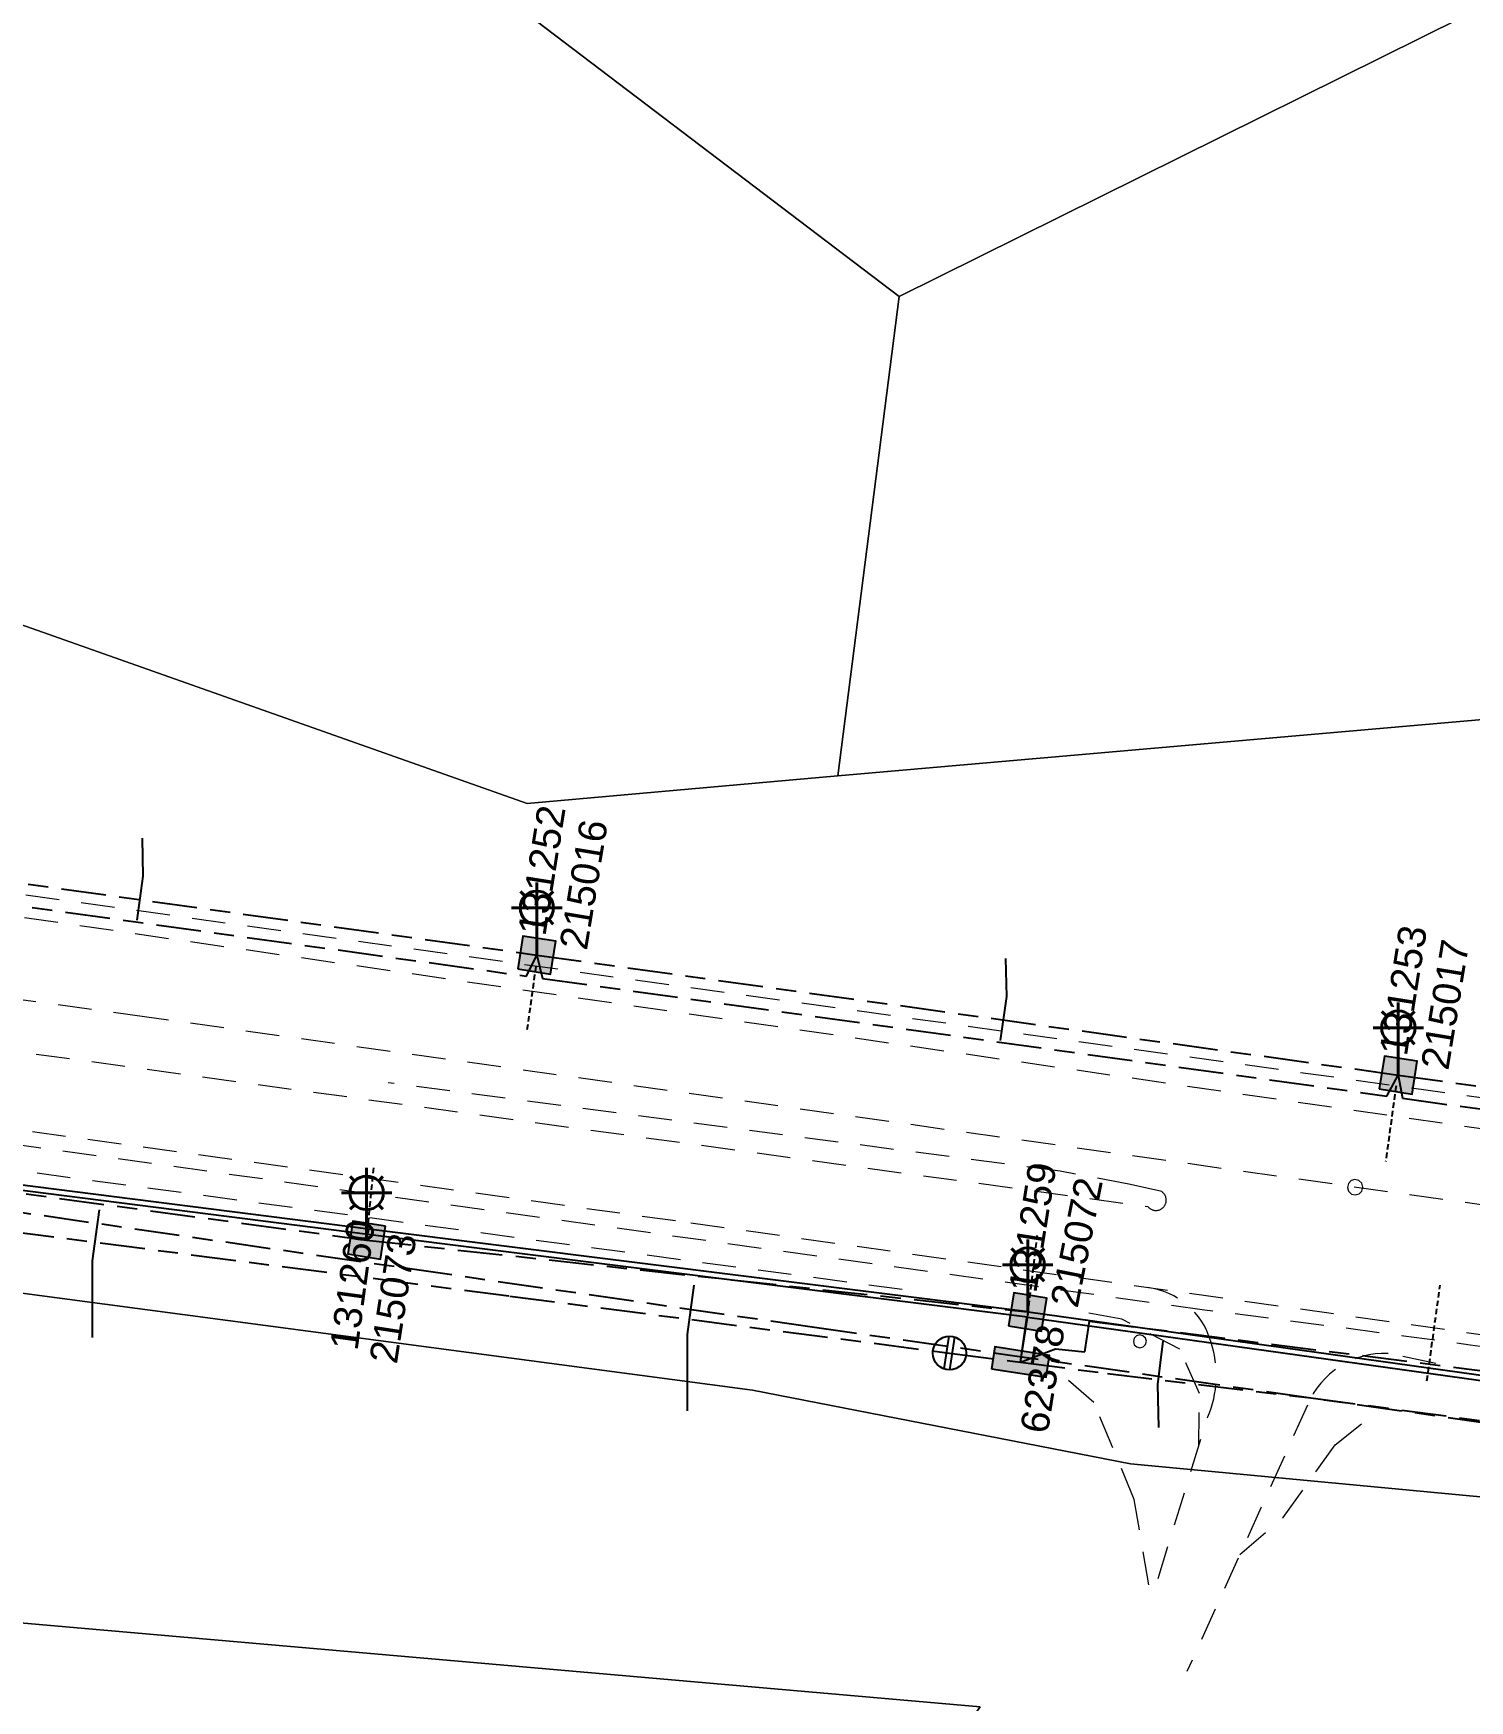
# Model space of a CAD drawing. Header units: metres. Extents: x 275581 to 277562, y 6265937 to 6267965.
# Drawn here: x 276640.5 to 276768.9, y 6267148.6 to 6267297.6 of the extents above; entities that cross this region are included whole.
import ezdxf
from ezdxf.enums import TextEntityAlignment as Align

# ---------------------------------------------------------------- set-up
doc = ezdxf.new("R2010")
doc.units = ezdxf.units.M
for name, pattern in [('Cable Exist UG', [8.2, 4, -1.2, 1.8, -1.2]), ('Dash', [5, 3, -2]), ('DASHED', [0.75, 0.5, -0.25])]:
    doc.linetypes.add(name, pattern=pattern)
doc.layers.get('0').update_dxf_attribs({"color": 6})
for name, color, linetype, lineweight in [('Cadastre Developer_SP_EXT', 9, 'Continuous', 5), ('Cadastre Land Parcels_SP_EXT', 9, 'Continuous', 5), ('Cadastre Roads_SP_EXT', 9, 'Continuous', 5)]:
    doc.layers.add(name, color=color, linetype=linetype, lineweight=lineweight)
for name, color, linetype in [('Duct_SP_EXT', 7, 'Continuous'), ('Equip_LV_EXT', 7, 'Continuous'), ('Equip_SP_SL_EXT', 7, 'Continuous'), ('Mains_HV_EXT', 7, 'Continuous'), ('Mains_LV_EXT', 7, 'Continuous'), ('Mains_LV_SL_EXT', 7, 'Continuous'), ('SupportsUG_SP_LV_EXT', 7, 'Continuous'), ('SupportsUG_SP_LV_SL_EXT', 7, 'Continuous'), ('Trench_SP_EXT', 7, 'Continuous')]:
    doc.layers.add(name, color=color, linetype=linetype)
doc.layers.add('UNKNOWN_FEATURES', color=1, linetype='DASHED', plot=False)
doc.styles.add('COLUMN_LABEL', font='arial.ttf')
doc.styles.add('iecARIAL', font='arial.ttf', dxfattribs={"height": 2})
doc.styles.add('POLE_LABEL', font='arial.ttf')
doc.styles.get("Standard").update_dxf_attribs({"font": 'arial.ttf'})

# ---------------------------------------------------------------- blocks, each defined once
blk = doc.blocks.new('COLUMN_EXT')
blk.add_hatch(color=256).paths.add_polyline_path([(-1.49, 1.48), (-1.49, -1.49), (1.48, -1.49), (1.48, 1.48)])
blk.add_lwpolyline([(-1.49, -1.49), (1.48, -1.49), (1.48, 1.48), (-1.49, 1.48)], close=True)
for tag, height, style, flags, p in [('ASSET_NUM', 2.5, 'COLUMN_LABEL', 8, (2, 2)), ('STRUCTURE_PLANT_NUMBER', 0.2, 'POLE_LABEL', 9, (1.81, 0.03)), ('STREET_CODE', 0.2, 'COLUMN_LABEL', 9, (1.81, -0.2))]:
    blk.add_attdef(tag, text='', height=height, dxfattribs=dict(style=style, flags=flags)).set_placement(p, align=Align.MIDDLE_LEFT)
at = {"flags": 9}
for tag, p in [('COLUMN_TYPE', (1.81, -0.4)), ('OWNED_BY', (1.81, -0.6)), ('STATE', (1.81, -0.8)), ('USAGE', (1.81, -1)), ('LEGEND', (1.81, -1.2)), ('LOCATION', (1.81, -1.4)), ('STREETNAME', (1.81, -1.6)), ('SUBURB', (1.81, -1.8)), ('NOTES', (1.81, -2))]:
    blk.add_attdef(tag, text='', height=0.2, dxfattribs=at).set_placement(p, align=Align.MIDDLE_LEFT)
at = {"flags": 1}
blk.add_attdef('Z', (1.81, -2.35), '', height=0.2, dxfattribs=at)
blk = doc.blocks.new('PILLAR_EXT')
blk.add_hatch(color=256).paths.add_polyline_path([(-2.475, 0.99), (-2.475, -0.99), (2.475, -0.99), (2.475, 0.99)])
blk.add_lwpolyline([(-2.475, -0.99), (2.475, -0.99), (2.475, 0.99), (-2.475, 0.99)], close=True)
at = {"style": 'iecARIAL', "flags": 8}
blk.add_attdef('ASSET_NUM', (1.5, 3.5), '', height=2.5, dxfattribs=at)
for tag, p, flags in [('OWNED_BY', (0, -0.2), 9), ('STATE', (0, -0.4), 9), ('SUPPORT_TYPE', (0, -0.6), 9), ('USAGE', (0, -0.8), 9), ('LEGEND', (0, -1), 9), ('LOCATION', (0, -1.2), 9), ('NOTES', (0, -1.4), 9), ('PARENT', (0, -1.6), 9), ('STREETNAME', (0, -1.8), 9), ('SUBURB', (0, -2), 1)]:
    blk.add_attdef(tag, p, '', height=0.2, dxfattribs=dict(flags=flags))
blk = doc.blocks.new('SL_LANTERN_EXT')
at = {"lineweight": 40}
for p, q in [((0, 1.97), (0, 6.47)), ((-1.46, 5.68), (-1.06, 5.28)), ((1.46, 5.68), (1.06, 5.28)), ((-2.25, 4.22), (2.25, 4.22)), ((-1.46, 2.76), (-1.06, 3.16)), ((1.46, 2.76), (1.06, 3.16)), ((0, 0), (0, 2.72))]:
    blk.add_line(p, q, dxfattribs=at)
blk.add_circle((0, 4.22), 1.5, dxfattribs=at)
at = {"style": 'iecARIAL', "flags": 8}
blk.add_attdef('ASSET_NUM', (1.5, 1.5), '', height=2.5, dxfattribs=at)
for tag, p, height, flags in [('OPERATING_VOLTAGE', (0.98, -1.65), 0.2, 9), ('CONSTRUCTED_VOLTAGE', (0.98, -0.65), 0.2, 9), ('CONTROL_TYPE', (0.98, -0.85), 0.2, 9), ('LANTERN_PURPOSE', (0.98, -1.05), 0.2, 9), ('LANTERN_TYPE', (0.98, -1.25), 0.2, 9), ('NO_PHASES', (0.98, -1.45), 0.2, 9), ('LNUMBER', (2.18, -3.25), 2.5, 8), ('ORIENTATION', (0.98, -1.85), 0.2, 9), ('OWNED_BY', (0.98, -2.05), 0.2, 9), ('STATE', (0.98, -2.25), 0.2, 9), ('USAGE', (0.98, -2.45), 0.2, 9), ('CEXIST', (0.98, -2.65), 0.2, 9), ('CNEW', (0.98, -2.85), 0.2, 9), ('CNUMBER', (0.98, -3.05), 0.2, 9), ('CREMOVE', (0.98, -3.25), 0.2, 9), ('CREPLACE', (0.98, -3.45), 0.2, 9), ('LKINGHEIGHT', (0.98, -3.65), 0.2, 9), ('LBRACKET', (0.98, -3.85), 0.2, 9), ('LBRACKETVOCAB', (0.98, -4.05), 0.2, 9), ('LCATEGORY', (0.98, -4.25), 0.2, 9), ('LCHARGE1', (0.98, -4.45), 0.2, 9), ('LCHARGE1PERCENT', (0.98, -4.65), 0.2, 9), ('LCHARGE2', (0.98, -4.85), 0.2, 9), ('LCHARGE2PERCENT', (0.98, -5.05), 0.2, 9), ('LCHARGE3', (0.98, -5.25), 0.2, 9), ('LCHARGE3PERCENT', (0.98, -5.45), 0.2, 9), ('LEXIST', (0.98, -5.65), 0.2, 9), ('LLAMP', (0.98, -5.85), 0.2, 9), ('LLAMPVOCAB', (0.98, -6.05), 0.2, 9), ('LMAST', (0.98, -6.25), 0.2, 9), ('LMASTVOCAB', (0.98, -6.45), 0.2, 9), ('LNEW', (0.98, -6.65), 0.2, 9), ('LANTNUMBER', (0.98, -6.85), 0.2, 9), ('LOUTREACH', (0.98, -7.25), 0.2, 9), ('LOUTREACHVOCAB', (0.98, -7.45), 0.2, 9), ('LRATECODE', (0.98, -7.65), 0.2, 9), ('LREMOVE', (0.98, -7.85), 0.2, 9), ('LREPLACE', (0.98, -8.05), 0.2, 9), ('LTYPE', (0.98, -8.25), 0.2, 9), ('LTYPEVOCAB', (0.98, -8.45), 0.2, 9), ('LEGEND', (0.98, -8.65), 0.2, 9), ('LOCATION', (0.98, -8.85), 0.2, 9), ('NOTES', (0.98, -9.05), 0.2, 9), ('STREETNAME', (0.98, -9.25), 0.2, 9), ('SUBURB', (0.98, -9.45), 0.2, 1)]:
    blk.add_attdef(tag, p, '', height=height, dxfattribs=dict(flags=flags))
blk = doc.blocks.new('LV_UG_LINKS_CLOSED_EXT')
blk.add_wipeout([(-1.06, 1.06), (-1.18, 0.92), (-1.29, 0.76), (-1.37, 0.59), (-1.43, 0.42), (-1.48, 0.23), (-1.49, 0.05), (-1.49, -0.14), (-1.46, -0.33), (-1.41, -0.51), (-1.33, -0.68), (-1.24, -0.84), (-1.12, -0.99), (-0.99, -1.12), (-0.84, -1.24), (-0.68, -1.33), (-0.51, -1.41), (-0.33, -1.46), (-0.14, -1.49), (0.05, -1.49), (0.23, -1.48), (0.42, -1.43), (0.59, -1.37), (0.76, -1.29), (0.92, -1.18), (1.06, -1.06), (1.18, -0.92), (1.29, -0.76), (1.37, -0.59), (1.43, -0.42), (1.48, -0.23), (1.49, -0.05), (1.49, 0.14), (1.46, 0.33), (1.41, 0.51), (1.33, 0.68), (1.24, 0.84), (1.12, 0.99), (0.99, 1.12), (0.84, 1.24), (0.68, 1.33), (0.51, 1.41), (0.33, 1.46), (0.14, 1.49), (-0.05, 1.49), (-0.23, 1.48), (-0.42, 1.43), (-0.59, 1.37), (-0.76, 1.29), (-0.92, 1.18)])
for p, q in [((-0.25, -1.48), (-0.25, 1.48)), ((0.25, -1.48), (0.25, 1.48))]:
    blk.add_line(p, q)
blk.add_circle((0, 0), 1.5)
at = {"flags": 9}
for tag, p in [('ACTUAL_STATUS', (0, 0)), ('CONSTRUCTED_VOLTAGE', (0, -0.2)), ('OPERATING_VOLTAGE', (0, -0.6)), ('ORIENTATION', (0, -0.8)), ('STATE', (0, -1)), ('SWITCH_TYPE', (0, -1.2)), ('NO_PHASES', (0, -0.4)), ('USAGE', (0, -1.4)), ('NOTES', (0, -1.6))]:
    blk.add_attdef(tag, text='', height=0.2, dxfattribs=at).set_placement(p, align=Align.MIDDLE_LEFT)
at = {"flags": 1}
blk.add_attdef('Z', (0, 0), '', height=0.2, dxfattribs=at)

msp = doc.modelspace()

# ---------------------------------------------------------------- linework, layer by layer
at = {"layer": 'Cadastre Developer_SP_EXT', "linetype": 'Dash'}
for points in [[(276816.15, 6267196.04), (276609.62, 6267224.79)], [(276853.43, 6267186.63), (276819.93, 6267193.62), (276801.05, 6267195.19), (276605.05, 6267223.59)], [(276820.93, 6267185.73), (276650.67, 6267209.69), (276628.01, 6267212.8)], [(276616.02, 6267209.79), (276740.11, 6267192.77)], [(276745.18, 6267183.52), (276630.95, 6267199.41), (276607.25, 6267202.12), (276587.91, 6267206.28)], [(276741.34, 6267194.1), (276738.54, 6267194.73), (276732.26, 6267195.92), (276672.24, 6267203.82)], [(276718.16, 6267185.35), (276626.16, 6267197.72), (276604.4, 6267200.87)], [(276811.16, 6267175.48), (276697.89, 6267191.48), (276619.8, 6267202.3)], [(276759.31, 6267194.5), (276759.21, 6267194.85), (276758.96, 6267195.09), (276758.61, 6267195.18), (276758.26, 6267195.08), (276758.02, 6267194.82), (276757.93, 6267194.47), (276758.03, 6267194.13), (276758.29, 6267193.88), (276758.64, 6267193.8), (276758.98, 6267193.9), (276759.23, 6267194.15), (276759.31, 6267194.5)], [(276744.65, 6267171.38), (276744.72, 6267176.07), (276742.97, 6267180.02), (276737.78, 6267182.71), (276734.59, 6267183.29)], [(276739.97, 6267180.73), (276739.88, 6267181.02), (276739.67, 6267181.23), (276739.38, 6267181.3), (276739.09, 6267181.22), (276738.88, 6267181), (276738.81, 6267180.71), (276738.89, 6267180.42), (276739.11, 6267180.22), (276739.4, 6267180.14), (276739.69, 6267180.23), (276739.89, 6267180.44), (276739.97, 6267180.73)], [(276765.83, 6267178.75), (276761.57, 6267179.64)], [(276740.19, 6267158.96), (276738.89, 6267166.59), (276735.28, 6267175.26), (276732.16, 6267177.95)], [(276754.36, 6267175.03), (276743.6, 6267151.22)], [(276748.33, 6267161.69), (276752.2, 6267165), (276756.85, 6267171.47), (276760.09, 6267174.08)], [(276741.02, 6267159.54), (276745.43, 6267173.93)]]:
    msp.add_lwpolyline(points, dxfattribs=at)
for points in [[(276741.5, 6267192.71, 0.461699), (276741.34, 6267194.1)], [(276740.11, 6267192.77, 0.461701), (276741.5, 6267192.71)], [(276745.72, 6267180.72, 0.30101), (276740.08, 6267185.52)], [(276839.82, 6267169.14, 0.012973), (276745.18, 6267183.52)], [(276745.43, 6267173.93, 0.189772), (276745.72, 6267180.72)], [(276761.57, 6267179.64, 0.313999), (276754.36, 6267175.03)]]:
    msp.add_lwpolyline(points, format="xyb", dxfattribs=at)
at = {"layer": 'Cadastre Land Parcels_SP_EXT', "linetype": 'Continuous'}
for points in [[(276786.13, 6267307.95), (276906.01, 6267530.6), (276842.03, 6267531.47), (276838.98, 6267531.56), (276835.9, 6267531.7), (276679.06, 6267303.58), (276717.87, 6267274.08), (276786.13, 6267307.95)], [(276593.85, 6267368.31), (276564.6, 6267417.3), (276445.36, 6267352.7), (276482.6, 6267321.23), (276529.71, 6267283.48), (276578.5, 6267266.28), (276581.85, 6267265.11), (276684.65, 6267228.78), (276712.39, 6267231.24), (276717.87, 6267274.08), (276679.06, 6267303.58), (276593.85, 6267368.31)], [(276942.93, 6267160.84), (276955.94, 6267195.01), (276993.86, 6267294.66), (276902.59, 6267300.51), (276786.13, 6267307.95), (276717.87, 6267274.08), (276712.39, 6267231.24), (276819.48, 6267240.61), (276942.93, 6267160.84)], [(276714.64, 6267133.5), (276725.12, 6267148.07), (276587.91, 6267160.08), (276580.76, 6267125.72), (276613.85, 6267127.62), (276632.88, 6267128.84), (276714.64, 6267133.5)]]:
    msp.add_lwpolyline(points, close=True, dxfattribs=at)
for points in [[(276248.38, 6267433.95), (276256.94, 6267411.57), (276263.35, 6267398.64), (276277.43, 6267372.8), (276319.05, 6267327.73), (276331.57, 6267314.25), (276333.62, 6267312.71), (276480.58, 6267201.61), (276505.64, 6267182.7), (276542.26, 6267155), (276550.53, 6267166.37), (276564.88, 6267162.41), (276587.91, 6267160.08), (276725.12, 6267148.07), (276714.64, 6267133.5), (276780.87, 6267129.38), (276797.69, 6267128.17), (276798.5, 6267120.99), (276870.1, 6267093.58), (276892.51, 6267074.54), (276915.23, 6267055.24), (276952.48, 6267001.04)], [(277002.4, 6267014.2), (276987.32, 6267040.8), (276977.97, 6267057.25), (276972.16, 6267067.46), (276954.04, 6267088.7), (276945.52, 6267098.69), (276915.88, 6267125.92), (276879.32, 6267143.36), (276864.01, 6267147.49), (276848.69, 6267151.62), (276828.45, 6267157.08), (276826.4, 6267157.62), (276803.57, 6267163.66), (276738.55, 6267169.77), (276704.79, 6267176.36), (276614.37, 6267188.37)]]:
    msp.add_lwpolyline(points, dxfattribs=at)
at = {"layer": 'Cadastre Roads_SP_EXT', "linetype": 'Continuous'}
for points in [[(277017.1, 6267091.34), (276989.95, 6267113.96), (276978.39, 6267125.47), (276942.93, 6267160.84), (276819.48, 6267240.61), (276712.39, 6267231.24), (276684.65, 6267228.78), (276581.85, 6267265.11), (276578.5, 6267266.28), (276529.71, 6267283.48), (276482.6, 6267321.23), (276445.36, 6267352.7), (276414.23, 6267379.03), (276384.27, 6267420.91), (276382.49, 6267423.44), (276341.82, 6267480.22), (276333.04, 6267518.47), (276329.68, 6267516.33), (276325.3, 6267552.18), (276309.23, 6267593.81)], [(276614.37, 6267188.37), (276704.79, 6267176.36), (276738.55, 6267169.77), (276803.57, 6267163.66), (276826.4, 6267157.62), (276828.45, 6267157.08), (276848.69, 6267151.62), (276864.01, 6267147.49), (276879.32, 6267143.36), (276915.88, 6267125.92), (276945.52, 6267098.69), (276954.04, 6267088.7), (276972.16, 6267067.46), (276977.97, 6267057.25), (276987.32, 6267040.8), (277002.4, 6267014.2)]]:
    msp.add_lwpolyline(points, dxfattribs=at)
at = {"layer": 'Duct_SP_EXT'}
for p, q in [((276670.42, 6267190.27), (276618.37, 6267196.89)), ((276670.48, 6267190.75), (276618.43, 6267197.36)), ((276670.42, 6267190.27), (276670.45, 6267190.51)), ((276670.42, 6267190.27), (276670.45, 6267190.51)), ((276670.48, 6267190.75), (276670.45, 6267190.51)), ((276670.48, 6267190.75), (276670.45, 6267190.51)), ((276729.41, 6267183.35), (276670.48, 6267190.75)), ((276729.35, 6267182.88), (276670.42, 6267190.27)), ((276729.34, 6267182.88), (276729.38, 6267183.11)), ((276729.35, 6267182.88), (276729.38, 6267183.11)), ((276729.41, 6267183.35), (276729.38, 6267183.11)), ((276729.41, 6267183.35), (276729.38, 6267183.11)), ((276729.41, 6267183.35), (276777.67, 6267176.62)), ((276729.34, 6267182.88), (276777.61, 6267176.14))]:
    msp.add_line(p, q, dxfattribs=at)
at = {"layer": 'Duct_SP_EXT', "linetype": 'Continuous'}
for points in [[(276650.26, 6267225.67), (276650.32, 6267222.28), (276649.77, 6267218.35)], [(276727.4, 6267214.93), (276727.46, 6267211.54), (276726.91, 6267207.61)], [(276645.8, 6267181.08), (276645.82, 6267187.93), (276646.43, 6267192.46)], [(276698.96, 6267174.52), (276698.98, 6267181.33), (276699.57, 6267185.75)], [(276741.08, 6267173.03), (276741.01, 6267176.86), (276741.46, 6267180.73)]]:
    msp.add_lwpolyline(points, dxfattribs=at)
at = {"layer": 'Mains_LV_EXT', "linetype": 'Cable Exist UG'}
msp.add_lwpolyline([(276728.73, 6267178.87), (276736.49, 6267177.85), (276754.66, 6267175.67), (276805.44, 6267168.91), (276826.67, 6267166.1), (276838.89, 6267161.92), (276844.4, 6267195.42)], dxfattribs=at)
at = {"layer": 'Mains_LV_SL_EXT', "linetype": 'Cable Exist UG'}
for points in [[(276618.68, 6267224.55), (276685.51, 6267215.24)], [(276685.51, 6267215.24), (276762.48, 6267204.52)], [(276762.48, 6267204.52), (276826.32, 6267195.51)], [(276618.49, 6267196.81), (276670.3, 6267189.77)], [(276670.3, 6267189.77), (276729.37, 6267183.35)], [(276728.73, 6267178.87), (276729.37, 6267183.35)], [(276728.73, 6267178.87), (276731.86, 6267180.06), (276734.47, 6267179.78), (276734.88, 6267182.53), (276777.65, 6267177.13)]]:
    msp.add_lwpolyline(points, dxfattribs=at)
at = {"layer": 'Trench_SP_EXT', "linetype": 'Cable Exist UG'}
for points in [[(276609.48, 6267223.8), (276617.63, 6267222.67), (276618.68, 6267224.55), (276619.03, 6267222.47), (276684.58, 6267213.35), (276685.51, 6267215.24), (276686.01, 6267213.15), (276761.45, 6267202.64), (276762.48, 6267204.52), (276762.85, 6267202.45), (276816.02, 6267195.05)], [(276728.73, 6267178.87), (276729.39, 6267183.11)]]:
    msp.add_lwpolyline(points, dxfattribs=at)
at = {"layer": 'UNKNOWN_FEATURES'}
for points in [[(276685.42, 6267214.24), (276684.61, 6267208.43)], [(276762.28, 6267203.54), (276761.35, 6267196.8)], [(276670.3, 6267189.77), (276670.96, 6267196.46)], [(276729.39, 6267183.11), (276730.22, 6267190.19)], [(276765.04, 6267177.2), (276766.22, 6267185.73)]]:
    msp.add_lwpolyline(points, dxfattribs=at)

# ---------------------------------------------------------------- block references
at = {"layer": 'Equip_SP_SL_EXT'}
ref = msp.add_blockref('SL_LANTERN_EXT', (276685.51, 6267215.24), dxfattribs=at)
ref.add_attrib('ASSET_NUM', '131252', dxfattribs={"layer": '0', "height": 2.5, "rotation": 80.9957, "style": 'iecARIAL'}).set_placement((276687.01, 6267216.74), align=Align.BOTTOM_LEFT)
ref = msp.add_blockref('SL_LANTERN_EXT', (276762.48, 6267204.52), dxfattribs=at)
ref.add_attrib('ASSET_NUM', '131253', dxfattribs={"layer": '0', "height": 2.5, "rotation": 80.9957, "style": 'iecARIAL'}).set_placement((276763.98, 6267206.02), align=Align.BOTTOM_LEFT)
ref = msp.add_blockref('SL_LANTERN_EXT', (276729.37, 6267183.35), dxfattribs=at)
ref.add_attrib('ASSET_NUM', '131259', dxfattribs={"layer": '0', "height": 2.5, "rotation": 81.0018, "style": 'iecARIAL'}).set_placement((276730.87, 6267184.85), align=Align.BOTTOM_LEFT)
ref = msp.add_blockref('SL_LANTERN_EXT', (276670.3, 6267189.77), dxfattribs=at)
ref.add_attrib('ASSET_NUM', '131260', dxfattribs={"layer": '0', "height": 2.5, "rotation": 82.2634, "style": 'iecARIAL'}).set_placement((276671.8, 6267191.27), align=Align.BOTTOM_RIGHT)
at = {"layer": 'SupportsUG_SP_LV_EXT'}
ref = msp.add_blockref('PILLAR_EXT', (276728.73, 6267178.87), dxfattribs=dict(at, rotation=351.2557818731904))
ref.add_attrib('ASSET_NUM', '62378', dxfattribs={"layer": '0', "height": 2.5, "rotation": 80.8203, "style": 'iecARIAL'}).set_placement((276730.23, 6267182.37), align=Align.TOP_RIGHT)
at = {"layer": 'SupportsUG_SP_LV_SL_EXT'}
ref = msp.add_blockref('COLUMN_EXT', (276685.51, 6267215.24), dxfattribs=dict(at, rotation=350.9594624443732))
ref.add_attrib('ASSET_NUM', '215016', dxfattribs={"layer": '0', "height": 2.5, "rotation": 80.6759, "style": 'COLUMN_LABEL'}).set_placement((276687.51, 6267215.99), align=Align.TOP_LEFT)
ref = msp.add_blockref('COLUMN_EXT', (276762.48, 6267204.52), dxfattribs=dict(at, rotation=350.9594624443732))
ref.add_attrib('ASSET_NUM', '215017', dxfattribs={"layer": '0', "height": 2.5, "rotation": 80.6759, "style": 'COLUMN_LABEL'}).set_placement((276764.48, 6267205.27), align=Align.TOP_LEFT)
ref = msp.add_blockref('COLUMN_EXT', (276729.37, 6267183.35), dxfattribs=dict(at, rotation=350.9655651081044))
ref.add_attrib('ASSET_NUM', '215072', dxfattribs={"layer": '0', "height": 2.5, "rotation": 78.7479, "style": 'COLUMN_LABEL'}).set_placement((276731.37, 6267184.1), align=Align.TOP_LEFT)
ref = msp.add_blockref('COLUMN_EXT', (276670.3, 6267189.77), dxfattribs=dict(at, rotation=171.1543205186795))
ref.add_attrib('ASSET_NUM', '215073', dxfattribs={"layer": '0', "height": 2.5, "rotation": 81.263, "style": 'COLUMN_LABEL'}).set_placement((276672.3, 6267190.52), align=Align.TOP_RIGHT)

# ---------------------------------------------------------------- next in the draw order: block references
at = {"layer": 'Equip_LV_EXT', "rotation": 351.4961785938047}
msp.add_blockref('LV_UG_LINKS_CLOSED_EXT', (276722.38, 6267179.68), dxfattribs=at)

# ---------------------------------------------------------------- next in the draw order: linework, layer by layer
at = {"layer": 'Mains_HV_EXT', "linetype": 'Cable Exist UG'}
msp.add_lwpolyline([(276518.18, 6267287.55), (276514.99, 6267287.39), (276508.44, 6267280.49), (276511.03, 6267264.8), (276509.32, 6267235.02), (276554.94, 6267209.84), (276600.91, 6267197.83), (276710.11, 6267182.02), (276839.24, 6267163.64), (276844.4, 6267195.42)], dxfattribs=at)
at = {"layer": 'Mains_LV_EXT', "linetype": 'Cable Exist UG'}
for points in [[(276512.33, 6267281.5), (276510.83, 6267279.78), (276513, 6267264.96), (276511.73, 6267235.89), (276521.51, 6267229.72), (276530.09, 6267224.83), (276541.83, 6267218.85), (276555.06, 6267213.86), (276562.6, 6267211.07), (276568.72, 6267209.04), (276577.63, 6267206.66), (276587.31, 6267204.52), (276586.23, 6267204.74), (276593.69, 6267203.37), (276599.66, 6267197.78), (276613.98, 6267193.74), (276683.11, 6267184.77), (276722.38, 6267179.68)], [(276722.38, 6267179.68), (276728.73, 6267178.87)]]:
    msp.add_lwpolyline(points, dxfattribs=at)

doc.saveas('drawing.dxf')
